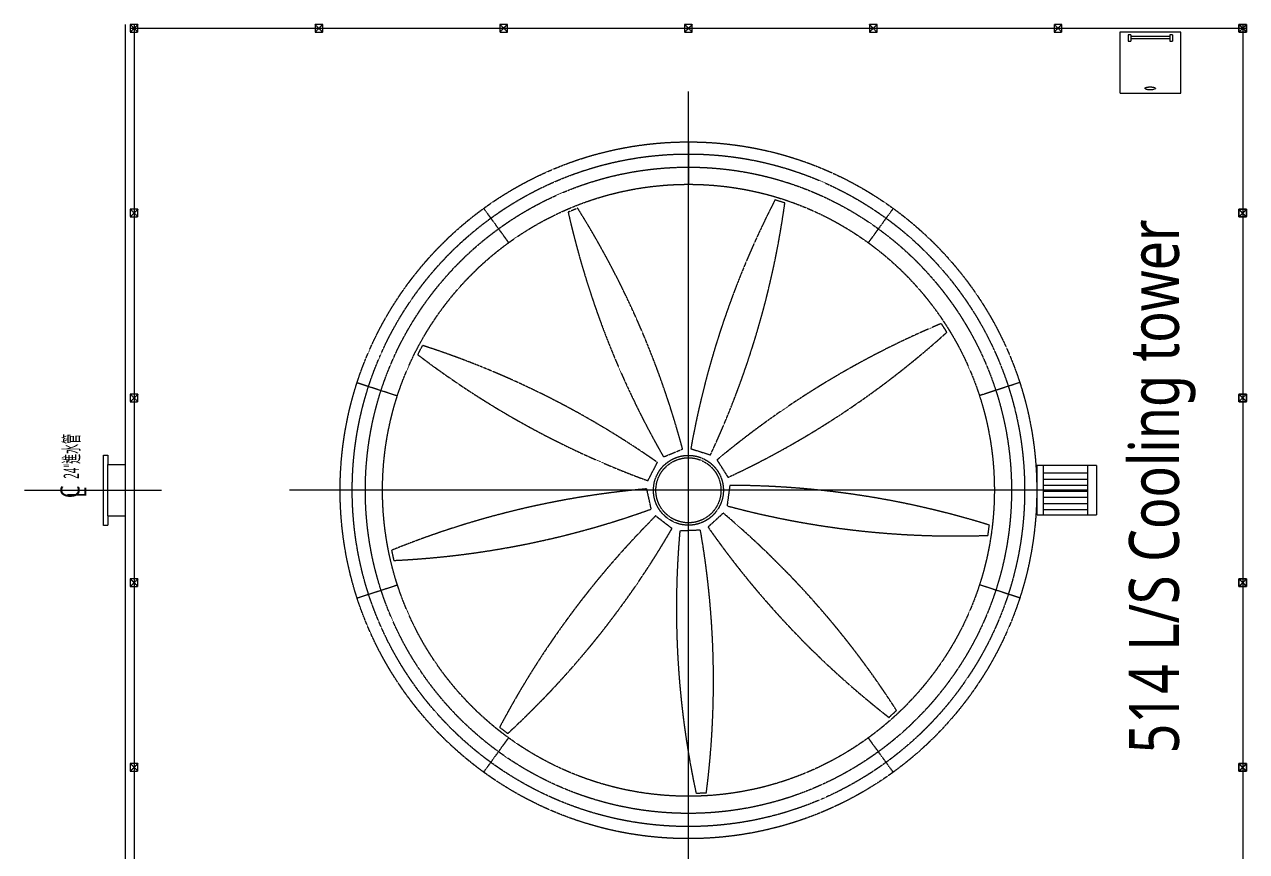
# Model space of a CAD drawing. Header units: millimetres. Extents: x -69706 to 52883, y -6882 to 68885.
# Drawn here: x 1799 to 13903, y 42205 to 50395 of the extents above; entities that cross this region are included whole.
import ezdxf

# ---------------------------------------------------------------- set-up
doc = ezdxf.new("R2010")
doc.units = ezdxf.units.MM
doc.linetypes.add('188K-SM-03-C3-LR1-MECH-EQ-Y2257103$0$CUP- LRF$0$HIDDEN', pattern=[0.4, 0.3, -0.1])
doc.layers.add('188K-SM-03-C3-LR1-MECH-EQ-Y2257103$0$AC-EQ', color=1, linetype='Continuous')
doc.styles.add('188K-SM-03-C3-LR1-MECH-EQ-Y2257103$0$CUP- LRF$0$Standard', font='Microsoft JhengHei.ttf', dxfattribs={"width": 0.8})

msp = doc.modelspace()

# ---------------------------------------------------------------- linework, layer by layer
at = {"layer": '188K-SM-03-C3-LR1-MECH-EQ-Y2257103$0$AC-EQ', "linetype": '188K-SM-03-C3-LR1-MECH-EQ-Y2257103$0$CUP- LRF$0$HIDDEN', "lineweight": 0}
for p, q in [((2797.403, 50395.323), (2797.404, 41169.323)), ((2923.403, 50319.323), (2847.403, 50395.323)), ((2923.403, 50395.323), (2847.403, 50319.323)), ((2923.403, 50319.323), (2847.403, 50395.323)), ((2923.403, 50395.323), (2847.403, 50319.323)), ((2847.403, 50357.323), (13903.403, 50357.323)), ((2885.403, 50395.323), (2885.403, 41169.323)), ((4753.403, 50319.323), (4677.403, 50395.323)), ((4753.403, 50395.323), (4677.403, 50319.323)), ((4753.403, 50319.323), (4677.403, 50395.323)), ((4753.403, 50395.323), (4677.403, 50319.323)), ((6583.403, 50319.323), (6507.403, 50395.323)), ((6583.403, 50395.323), (6507.403, 50319.323)), ((6583.403, 50319.323), (6507.403, 50395.323)), ((6583.403, 50395.323), (6507.403, 50319.323)), ((8413.403, 50319.323), (8337.403, 50395.323)), ((8413.403, 50395.323), (8337.403, 50319.323)), ((8413.403, 50319.323), (8337.403, 50395.323)), ((8413.403, 50395.323), (8337.403, 50319.323)), ((10243.403, 50319.323), (10167.403, 50395.323)), ((10243.403, 50395.323), (10167.403, 50319.323)), ((10243.403, 50319.323), (10167.403, 50395.323)), ((10243.403, 50395.323), (10167.403, 50319.323)), ((12073.403, 50395.323), (11997.403, 50395.323)), ((11997.403, 50395.323), (11997.403, 50319.323)), ((12073.403, 50319.323), (11997.403, 50395.323)), ((12073.403, 50395.323), (11997.403, 50319.323)), ((12073.403, 50395.323), (11997.403, 50395.323)), ((11997.403, 50395.323), (11997.403, 50319.323)), ((12073.403, 50319.323), (11997.403, 50395.323)), ((12073.403, 50395.323), (11997.403, 50319.323)), ((12073.403, 50319.323), (12073.403, 50395.323)), ((12073.403, 50319.323), (12073.403, 50395.323)), ((13903.403, 50395.323), (13827.403, 50395.323)), ((13827.403, 50395.323), (13827.403, 50319.323)), ((13903.403, 50319.323), (13827.403, 50395.323)), ((13903.403, 50395.323), (13827.403, 50319.323)), ((13903.403, 50395.323), (13827.403, 50395.323)), ((13827.403, 50395.323), (13827.403, 50319.323)), ((13903.403, 50319.323), (13827.403, 50395.323)), ((13903.403, 50395.323), (13827.403, 50319.323)), ((13827.403, 50395.323), (13903.403, 50395.323)), ((13827.403, 50319.323), (13827.403, 50395.323)), ((13827.403, 50319.323), (13903.403, 50395.323)), ((13827.403, 50395.323), (13903.403, 50319.323)), ((13827.403, 50395.323), (13903.403, 50395.323)), ((13827.403, 50319.323), (13827.403, 50395.323)), ((13827.403, 50319.323), (13903.403, 50395.323)), ((13827.403, 50395.323), (13903.403, 50319.323)), ((13865.403, 50395.323), (13865.403, 41169.323)), ((13903.403, 50319.323), (13903.403, 50395.323)), ((13903.403, 50319.323), (13903.403, 50395.323)), ((13903.403, 50395.323), (13903.403, 50319.323)), ((13903.403, 50395.323), (13903.403, 50319.323)), ((11997.403, 50319.323), (12073.403, 50319.323)), ((11997.403, 50319.323), (12073.403, 50319.323)), ((13252.118, 50319.323), (12648.689, 50319.323)), ((12648.689, 50319.323), (12648.689, 49715.894)), ((12730.975, 50295.266), (12730.975, 50231.265)), ((12731.446, 50295.266), (12758.142, 50295.266)), ((12758.403, 50295.266), (12758.403, 50231.265)), ((13142.404, 50274.511), (12758.507, 50274.511)), ((13142.404, 50251.837), (12758.507, 50251.837)), ((13142.404, 50295.266), (13142.404, 50231.265)), ((13142.564, 50295.266), (13169.26, 50295.266)), ((13169.832, 50295.266), (13169.832, 50231.265)), ((13252.118, 49715.894), (13252.118, 50319.323)), ((13827.403, 50319.323), (13903.403, 50319.323)), ((13827.403, 50319.323), (13903.403, 50319.323)), ((13903.403, 50319.323), (13827.403, 50319.323)), ((13903.403, 50319.323), (13827.403, 50319.323)), ((12731.446, 50231.265), (12758.142, 50231.265)), ((13142.564, 50231.265), (13169.26, 50231.265)), ((8375.403, 41832.323), (8375.403, 49732.323)), ((12648.689, 49715.894), (13252.118, 49715.894)), ((8375.403, 49232.323), (8375.403, 48812.323)), ((2923.403, 48489.323), (2847.403, 48565.323)), ((2923.403, 48565.323), (2847.403, 48489.323)), ((6347.544, 48573.432), (6594.414, 48233.645)), ((7231.431, 48555.647), (7184.209, 48536.169)), ((7278.654, 48575.126), (7231.431, 48555.647)), ((9281.728, 48642.144), (9233.033, 48657.576)), ((9330.424, 48626.712), (9281.728, 48642.144)), ((10403.263, 48573.432), (10156.393, 48233.645)), ((13903.403, 48489.323), (13827.403, 48565.323)), ((13903.403, 48565.323), (13827.403, 48489.323)), ((13827.403, 48489.323), (13903.403, 48565.323)), ((13827.403, 48565.323), (13903.403, 48489.323)), ((10907.946, 47390.499), (10880.563, 47433.621)), ((10935.329, 47347.376), (10907.946, 47390.499)), ((5740.065, 47216.757), (5716.411, 47171.482)), ((5716.411, 47171.482), (5692.758, 47126.206)), ((5094.258, 46848.432), (5493.702, 46718.645)), ((11656.548, 46848.432), (11257.105, 46718.645)), ((2923.403, 46659.323), (2847.403, 46735.323)), ((2923.403, 46735.323), (2847.403, 46659.323)), ((13903.403, 46659.323), (13827.403, 46735.323)), ((13903.403, 46735.323), (13827.403, 46659.323)), ((13827.403, 46659.323), (13903.403, 46735.323)), ((13827.403, 46735.323), (13903.403, 46659.323)), ((2580.403, 45433.073), (2580.403, 46131.573)), ((2580.403, 46131.573), (2623.303, 46131.573)), ((2623.303, 46131.573), (2623.303, 46036.323)), ((8128.585, 46112.763), (8223.03, 46151.721)), ((8223.03, 46151.721), (8317.475, 46190.679)), ((8398.732, 46194.107), (8496.123, 46163.242)), ((8496.123, 46163.242), (8593.514, 46132.377)), ((2623.303, 46036.323), (2797.403, 46036.323)), ((2623.303, 45528.323), (2623.303, 46036.323)), ((8021.235, 45967.354), (8068.542, 46057.906)), ((8657.964, 46082.772), (8712.73, 45996.527)), ((12416.435, 46027.01), (11825.403, 46027.01)), ((11825.403, 46027.01), (11825.403, 45537.636)), ((11888.47, 46026.265), (11888.47, 45536.907)), ((12332.409, 45536.907), (12332.409, 46026.265)), ((12416.435, 46027.01), (12416.435, 45537.636)), ((7973.927, 45876.803), (8021.235, 45967.354)), ((8712.73, 45996.527), (8767.496, 45910.281)), ((11888.47, 45953.864), (12332.409, 45953.864)), ((11888.47, 45893.514), (12332.409, 45893.514)), ((1798.723, 45782.323), (3157.313, 45782.323)), ((12325.403, 45782.323), (4425.403, 45782.323)), ((7985.158, 45696.41), (7963.193, 45796.185)), ((8784.982, 45830.854), (8771.498, 45729.584)), ((11888.47, 45833.163), (12332.409, 45833.163)), ((11888.47, 45772.813), (12332.409, 45772.813)), ((8007.124, 45596.635), (7985.158, 45696.41)), ((8771.498, 45729.584), (8758.014, 45628.313)), ((11888.47, 45712.462), (12332.409, 45712.462)), ((11888.47, 45652.112), (12332.409, 45652.112)), ((2623.303, 45528.323), (2623.303, 45433.073)), ((2623.303, 45528.323), (2797.403, 45528.323)), ((8131.682, 45465.665), (8050.721, 45527.978)), ((8720.354, 45556.228), (8644.929, 45487.318)), ((11825.403, 45537.636), (12416.435, 45537.636)), ((11888.47, 45591.762), (12332.409, 45591.762)), ((2623.303, 45433.073), (2580.403, 45433.073)), ((8212.643, 45403.352), (8131.682, 45465.665)), ((8644.929, 45487.318), (8569.504, 45418.407)), ((11349.159, 45386.37), (11355.901, 45437.005)), ((8392.246, 45383.088), (8290.172, 45378.782)), ((8494.32, 45387.395), (8392.246, 45383.088)), ((11342.417, 45335.735), (11349.159, 45386.37)), ((5434.581, 45187.201), (5445.563, 45137.313)), ((5445.563, 45137.313), (5456.546, 45087.426)), ((2923.403, 44829.323), (2847.403, 44905.323)), ((2923.403, 44905.323), (2847.403, 44829.323)), ((5094.258, 44716.215), (5493.702, 44846.002)), ((11656.548, 44716.215), (11257.105, 44846.002)), ((13903.403, 44829.323), (13827.403, 44905.323)), ((13903.403, 44905.323), (13827.403, 44829.323)), ((13827.403, 44829.323), (13903.403, 44905.323)), ((13827.403, 44905.323), (13903.403, 44829.323)), ((10398.918, 43567.512), (10436.631, 43601.968)), ((10361.206, 43533.057), (10398.918, 43567.512)), ((6505.14, 43436.109), (6545.62, 43404.952)), ((6545.62, 43404.952), (6586.101, 43373.796)), ((6347.544, 42991.215), (6594.414, 43331.002)), ((10403.263, 42991.215), (10156.393, 43331.002)), ((2923.403, 42999.323), (2847.403, 43075.323)), ((2923.403, 43075.323), (2847.403, 42999.323)), ((13903.403, 42999.323), (13827.403, 43075.323)), ((13903.403, 43075.323), (13827.403, 42999.323)), ((13827.403, 42999.323), (13903.403, 43075.323)), ((13827.403, 43075.323), (13903.403, 42999.323)), ((8375.403, 42332.323), (8375.403, 42752.323)), ((8450.816, 42782.836), (8501.853, 42784.989)), ((8501.853, 42784.989), (8552.89, 42787.142))]:
    msp.add_line(p, q, dxfattribs=at)
at = {"layer": '188K-SM-03-C3-LR1-MECH-EQ-Y2257103$0$AC-EQ', "linetype": '188K-SM-03-C3-LR1-MECH-EQ-Y2257103$0$CUP- LRF$0$HIDDEN', "lineweight": 0, "flags": 128}
for points in [[(2923.403, 50395.323), (2847.403, 50395.323), (2847.403, 50319.323), (2923.403, 50319.323)], [(2923.403, 50395.323), (2847.403, 50395.323), (2847.403, 50319.323), (2923.403, 50319.323)], [(4753.403, 50395.323), (4677.403, 50395.323), (4677.403, 50319.323), (4753.403, 50319.323)], [(4753.403, 50395.323), (4677.403, 50395.323), (4677.403, 50319.323), (4753.403, 50319.323)], [(6583.403, 50395.323), (6507.403, 50395.323), (6507.403, 50319.323), (6583.403, 50319.323)], [(6583.403, 50395.323), (6507.403, 50395.323), (6507.403, 50319.323), (6583.403, 50319.323)], [(8413.403, 50395.323), (8337.403, 50395.323), (8337.403, 50319.323), (8413.403, 50319.323)], [(8413.403, 50395.323), (8337.403, 50395.323), (8337.403, 50319.323), (8413.403, 50319.323)], [(10243.403, 50395.323), (10167.403, 50395.323), (10167.403, 50319.323), (10243.403, 50319.323)], [(10243.403, 50395.323), (10167.403, 50395.323), (10167.403, 50319.323), (10243.403, 50319.323)], [(2923.403, 48565.323), (2847.403, 48565.323), (2847.403, 48489.323), (2923.403, 48489.323)], [(13903.403, 48565.323), (13827.403, 48565.323), (13827.403, 48489.323), (13903.403, 48489.323)], [(13827.403, 48565.323), (13903.403, 48565.323), (13903.403, 48489.323), (13827.403, 48489.323)], [(2923.403, 46735.323), (2847.403, 46735.323), (2847.403, 46659.323), (2923.403, 46659.323)], [(13903.403, 46735.323), (13827.403, 46735.323), (13827.403, 46659.323), (13903.403, 46659.323)], [(13827.403, 46735.323), (13903.403, 46735.323), (13903.403, 46659.323), (13827.403, 46659.323)], [(2923.403, 44905.323), (2847.403, 44905.323), (2847.403, 44829.323), (2923.403, 44829.323)], [(13903.403, 44905.323), (13827.403, 44905.323), (13827.403, 44829.323), (13903.403, 44829.323)], [(13827.403, 44905.323), (13903.403, 44905.323), (13903.403, 44829.323), (13827.403, 44829.323)], [(2923.403, 43075.323), (2847.403, 43075.323), (2847.403, 42999.323), (2923.403, 42999.323)], [(13903.403, 43075.323), (13827.403, 43075.323), (13827.403, 42999.323), (13903.403, 42999.323)], [(13827.403, 43075.323), (13903.403, 43075.323), (13903.403, 42999.323), (13827.403, 42999.323)]]:
    msp.add_lwpolyline(points, close=True, dxfattribs=at)
at = {"layer": '188K-SM-03-C3-LR1-MECH-EQ-Y2257103$0$AC-EQ', "linetype": '188K-SM-03-C3-LR1-MECH-EQ-Y2257103$0$CUP- LRF$0$HIDDEN', "lineweight": 0}
for radius in [3450, 3330, 3200, 3030, 346.095, 322.218]:
    msp.add_circle((8375.403, 45782.323), radius, dxfattribs=at)
for centre, start, end in [((-98.768, 43942.525), 14.9557032, 32.1264808), ((16974.421, 44662.797), 152.7049642, 169.8757418), ((701.212, 49820.049), 334.9557032, 352.1264808), ((15682.25, 50452.059), 192.7049642, 209.8757418), ((14243.016, 39397.375), 112.7049642, 129.8757418), ((5092.032, 53808.276), 294.9557032, 312.1264808), ((3066.41, 38925.864), 54.9557032, 72.1264808), ((10971.125, 54056.299), 232.7049642, 249.8757418), ((8715.726, 37117.416), 94.9557032, 112.1264808), ((8766.09, 37119.54), 72.7049642, 89.8757418), ((5045.432, 53789.054), 272.7049642, 289.8757418), ((14205.801, 39363.374), 134.9557032, 152.1264808), ((3106.357, 38895.118), 32.7049642, 49.8757418), ((11019.178, 54041.07), 254.9557032, 272.1264808), ((677.87, 49775.371), 312.7049642, 329.8757418), ((15709.272, 50409.505), 214.9557032, 232.1264808), ((16967.768, 44612.83), 174.9557032, 192.1264808), ((-87.93, 43893.296), 352.7049642, 9.8757418)]:
    msp.add_arc(centre, 8711.335, start, end, dxfattribs=at)
msp.add_ellipse((12949.018, 49761.988), major_axis=(52.057, 0), ratio=0.282418536, dxfattribs=at)

# ---------------------------------------------------------------- texts
at = {"layer": '188K-SM-03-C3-LR1-MECH-EQ-Y2257103$0$AC-EQ', "linetype": 'Continuous', "lineweight": 0, "rotation": 90, "style": '188K-SM-03-C3-LR1-MECH-EQ-Y2257103$0$CUP- LRF$0$Standard'}
for s, insert, char_height, attachment_point in [('\\A1;514 L/S Cooling tower', (13399.79, 43176.28), 494.50257, 7), ('\\A1;{\\W0.600000x;\\pql;\\fMicrosoft JhengHei|b0|i0|c136|p34;24"進水管}', (2270.995, 45897.601), 150.68564, 4), ('\\A1;{\\pql;\\fMicrosoft JhengHei|b0|i0|c136|p34;C}', (2347.63, 45704.566), 189.68124, 7), ('\\A1;{\\pql;\\fMicrosoft JhengHei|b0|i0|c136|p34;L}', (2412.918, 45709.507), 189.68124, 7)]:
    msp.add_mtext(s, dxfattribs=dict(at, insert=insert, char_height=char_height, attachment_point=attachment_point))

doc.saveas('drawing.dxf')
